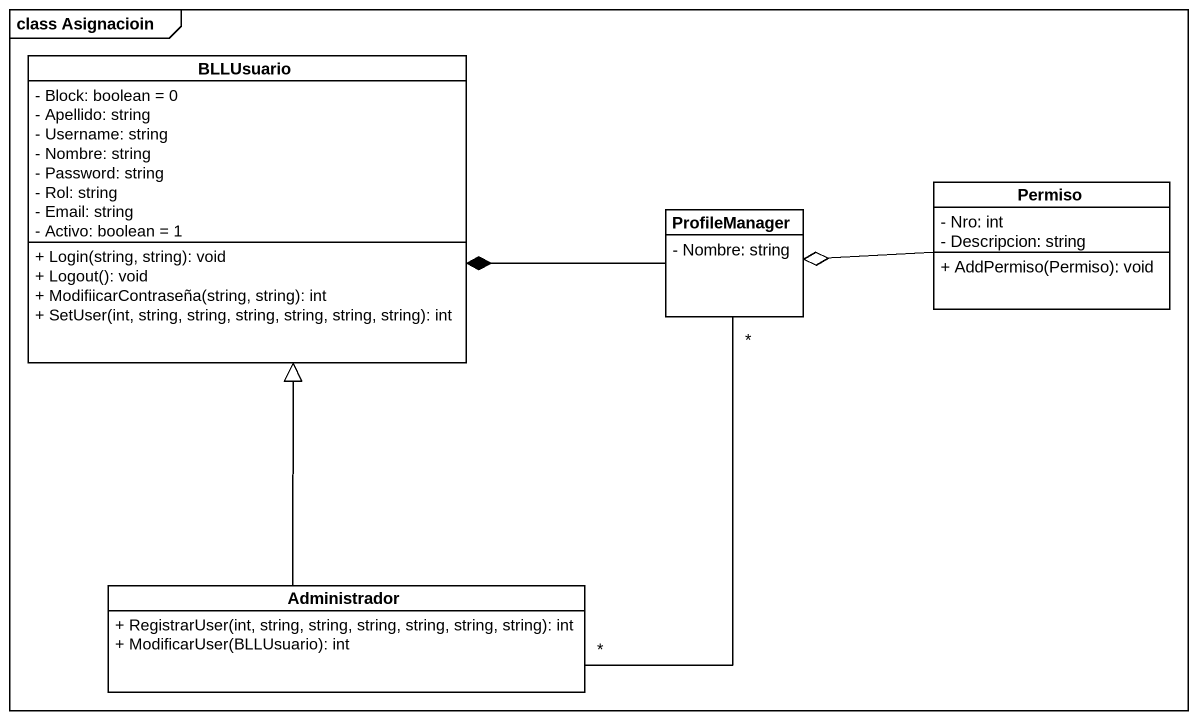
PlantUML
@startuml
mainframe class Asignacioin
hide circle
hide empty members
skinparam classAttributeIconSize 0
class BLLUsuario {
  - Block: boolean = 0
  - Apellido: string
  - Username: string
  - Nombre: string
  - Password: string
  - Rol: string
  - Email: string
  - Activo: boolean = 1
  + Login(string, string): void
  + Logout(): void
  + ModifiicarContraseña(string, string): int
  + SetUser(int, string, string, string, string, string, string): int
}
class ProfileManager {
  - Nombre: string
}
class Permiso {
  - Nro: int
  - Descripcion: string
  + AddPermiso(Permiso): void
}
class Administrador {
  + RegistrarUser(int, string, string, string, string, string, string): int
  + ModificarUser(BLLUsuario): int
}
ProfileManager -left-* BLLUsuario
Permiso -left-o ProfileManager
Administrador -up-|> BLLUsuario
Administrador "*" -up- "*" ProfileManager
@enduml
